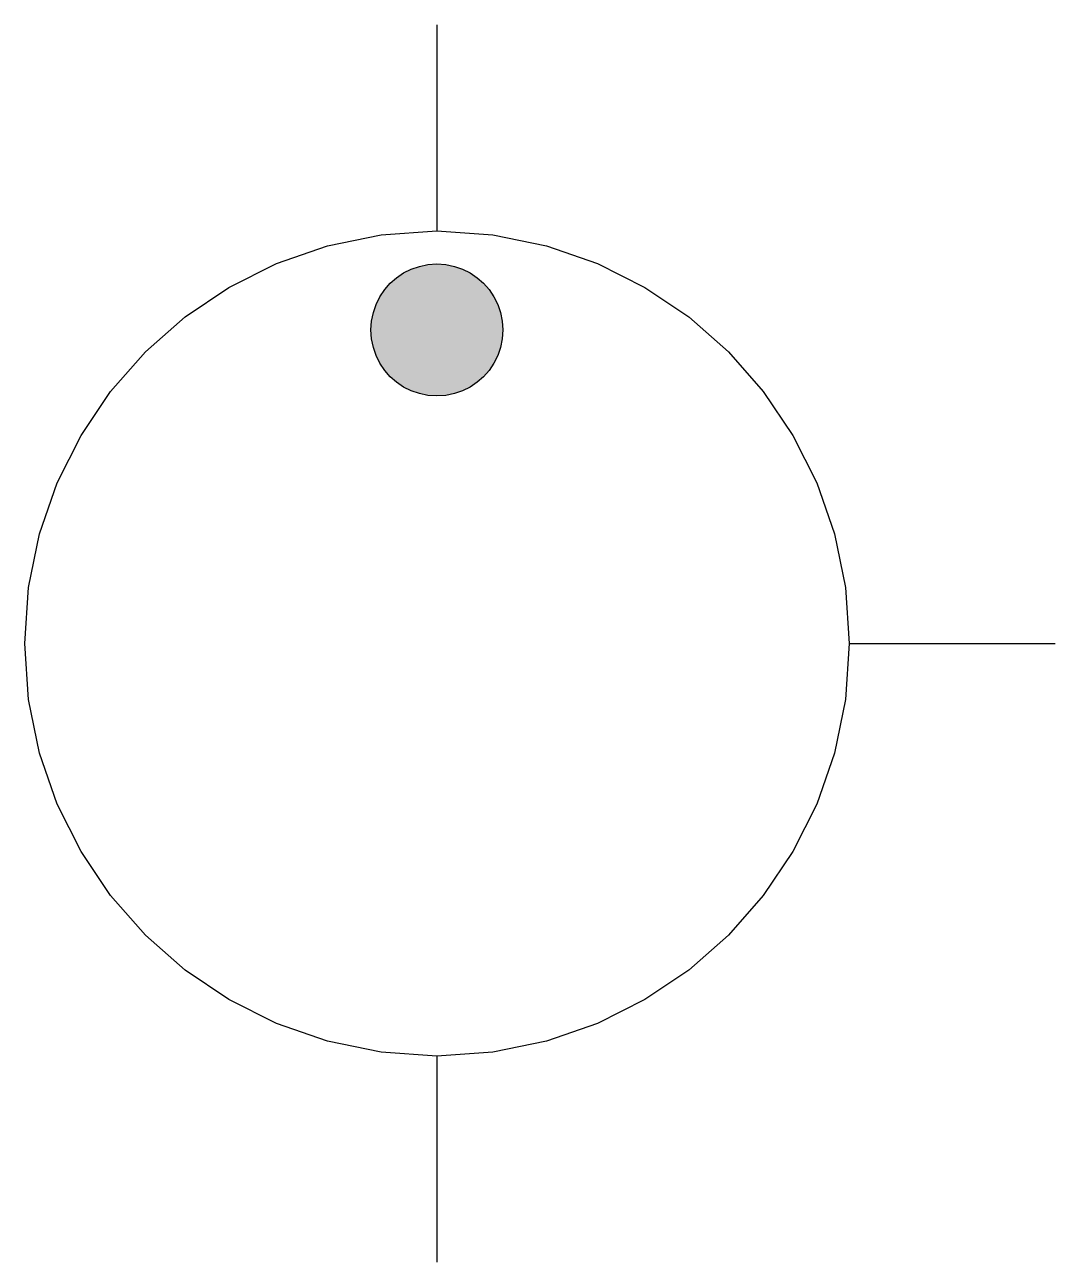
# Model space of a CAD drawing. Header units: millimetres. Extents: x -5 to 7.5, y -15 to 0.
import ezdxf
from ezdxf.enums import TextEntityAlignment as Align

# ---------------------------------------------------------------- set-up
doc = ezdxf.new("R2010")
doc.units = ezdxf.units.MM
doc.layers.get('0').update_dxf_attribs({"linetype": 'CONTINUOUS'})
doc.styles.add('ARIAL', font='arial.ttf')

# ---------------------------------------------------------------- blocks, each defined once
blk = doc.blocks.new('291_E_LV_SLD_IEC60617_autotransformer')
at = {"true_color": 0x0000ff}
blk.add_hatch(color=256, dxfattribs=at).paths.add_polyline_path([(0.8, -3.7), (0.793, -3.809), (0.771, -3.913), (0.737, -4.011), (0.691, -4.104), (0.633, -4.189), (0.566, -4.266), (0.489, -4.333), (0.404, -4.391), (0.311, -4.437), (0.213, -4.471), (0.109, -4.493), (0, -4.5), (-0.109, -4.493), (-0.213, -4.471), (-0.311, -4.437), (-0.404, -4.391), (-0.489, -4.333), (-0.566, -4.266), (-0.633, -4.189), (-0.691, -4.104), (-0.737, -4.011), (-0.771, -3.913), (-0.793, -3.809), (-0.8, -3.7), (-0.793, -3.591), (-0.771, -3.487), (-0.737, -3.389), (-0.691, -3.296), (-0.633, -3.211), (-0.566, -3.134), (-0.489, -3.067), (-0.404, -3.009), (-0.311, -2.963), (-0.213, -2.929), (-0.109, -2.907), (0, -2.9), (0.109, -2.907), (0.213, -2.929), (0.311, -2.963), (0.404, -3.009), (0.489, -3.067), (0.566, -3.134), (0.633, -3.211), (0.691, -3.296), (0.737, -3.389), (0.771, -3.487), (0.793, -3.591), (0.8, -3.7)])
for p, q in [((0, 0), (0, -2.5)), ((5, -7.5), (7.5, -7.5)), ((0, -12.5), (0, -15))]:
    blk.add_line(p, q, dxfattribs=at)
for points in [[(5, -7.5), (4.954, -8.178), (4.821, -8.829), (4.607, -9.446), (4.317, -10.023), (3.958, -10.555), (3.535, -11.035), (3.055, -11.458), (2.523, -11.817), (1.946, -12.107), (1.329, -12.321), (0.678, -12.454), (0, -12.5), (-0.678, -12.454), (-1.329, -12.321), (-1.946, -12.107), (-2.523, -11.817), (-3.055, -11.458), (-3.535, -11.035), (-3.958, -10.555), (-4.317, -10.023), (-4.607, -9.446), (-4.821, -8.829), (-4.954, -8.178), (-5, -7.5), (-4.954, -6.822), (-4.821, -6.171), (-4.607, -5.554), (-4.317, -4.977), (-3.958, -4.445), (-3.535, -3.965), (-3.055, -3.542), (-2.523, -3.183), (-1.946, -2.893), (-1.329, -2.679), (-0.678, -2.546), (0, -2.5), (0.678, -2.546), (1.329, -2.679), (1.946, -2.893), (2.523, -3.183), (3.055, -3.542), (3.535, -3.965), (3.958, -4.445), (4.317, -4.977), (4.607, -5.554), (4.821, -6.171), (4.954, -6.822), (5, -7.5)], [(0.8, -3.7), (0.793, -3.809), (0.771, -3.913), (0.737, -4.011), (0.691, -4.104), (0.633, -4.189), (0.566, -4.266), (0.489, -4.333), (0.404, -4.391), (0.311, -4.437), (0.213, -4.471), (0.109, -4.493), (0, -4.5), (-0.109, -4.493), (-0.213, -4.471), (-0.311, -4.437), (-0.404, -4.391), (-0.489, -4.333), (-0.566, -4.266), (-0.633, -4.189), (-0.691, -4.104), (-0.737, -4.011), (-0.771, -3.913), (-0.793, -3.809), (-0.8, -3.7), (-0.793, -3.591), (-0.771, -3.487), (-0.737, -3.389), (-0.691, -3.296), (-0.633, -3.211), (-0.566, -3.134), (-0.489, -3.067), (-0.404, -3.009), (-0.311, -2.963), (-0.213, -2.929), (-0.109, -2.907), (0, -2.9), (0.109, -2.907), (0.213, -2.929), (0.311, -2.963), (0.404, -3.009), (0.489, -3.067), (0.566, -3.134), (0.633, -3.211), (0.691, -3.296), (0.737, -3.389), (0.771, -3.487), (0.793, -3.591), (0.8, -3.7)]]:
    blk.add_lwpolyline(points, close=True, dxfattribs=at)
at = {"true_color": 0x0000ff, "style": 'ARIAL'}
blk.add_attdef('TAG', text='', height=2.5, dxfattribs=at).set_placement((-7, -2.2), align=Align.RIGHT)
at = {"color": 7, "style": 'ARIAL'}
for tag, p in [('RATIO', (-7, -9)), ('POWER', (-7, -12)), ('MANUFACTURER', (-7, -15))]:
    blk.add_attdef(tag, text='', height=1.7, dxfattribs=at).set_placement(p, align=Align.RIGHT)

msp = doc.modelspace()

# ---------------------------------------------------------------- block references
msp.add_blockref('291_E_LV_SLD_IEC60617_autotransformer', (0, 0))

doc.saveas('drawing.dxf')
